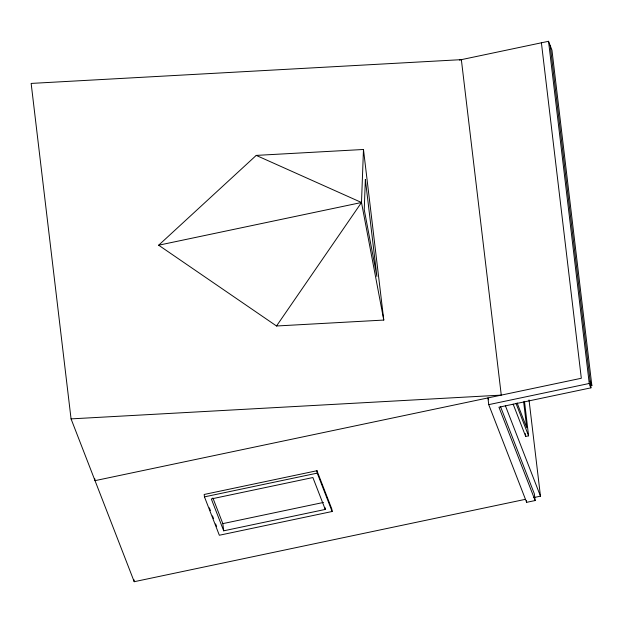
<?xml version="1.0" encoding="UTF-8"?>
<svg xmlns="http://www.w3.org/2000/svg" width="623" height="623" viewBox="0 0 623 623"><rect width="100%" height="100%" fill="white"/><g stroke="black" fill="none" stroke-linecap="round" stroke-linejoin="round"><path stroke-width="0.93" d="M383.776 320.066L361.496 202.498L363.474 149.481L256.232 155.4L158.663 245.205L276.526 325.993L383.776 320.066L363.474 149.481M276.526 325.993L361.496 202.498L256.232 155.4M459.455 60.057L548.536 41.297L551.939 50.066L591.85 385.528L589.958 385.925M158.663 245.205L361.496 202.498M488.736 404.639L589.249 383.48L590.939 387.841L498.945 407.208L535.149 500.542L526.63 502.333L488.736 404.639L487.934 397.926L488.642 399.732M316.959 470.723L204.173 494.467L204.461 496.874L219.343 535.243L332.129 511.499L331.841 509.1L316.959 470.723L317.239 473.122L332.129 511.499M204.461 496.874L317.239 473.122M513.157 404.156L525.68 436.435L528.584 435.82L524.488 401.352M212.871 497.933L222.839 523.624L323.454 502.442M325.261 509.435L312.886 477.545L211.322 498.93L223.696 530.819L325.261 509.435L325.042 507.636M71.061 418.882L501.274 395.114L461.355 59.652L31.15 83.42L71.061 418.882L134.218 581.703L525.244 499.366M533.81 497.567L540.468 496.165L529.02 399.943M590.145 381.12L591.85 385.528M517.106 402.917L526.723 427.728L523.647 401.851M516.062 403.54L528.584 435.82M505.378 405.69L540.468 496.165M500.604 406.835L534.347 493.821L535.149 500.542M209.367 507.854L210.403 510.533M212.482 515.891L213.518 518.57M215.597 523.92L216.633 526.599M550.226 45.666L590.939 387.841M548.536 41.297L589.249 383.48M541.403 42.8L581.321 378.262L95.023 480.652L94.797 478.721M525.337 433.561L525.68 436.435M526.404 500.417L526.63 502.333M222.839 523.624L223.696 530.819M133.992 579.772L134.218 581.703M365.358 179.471L364.237 209.616L376.899 276.456L365.358 179.471"/></g></svg>
